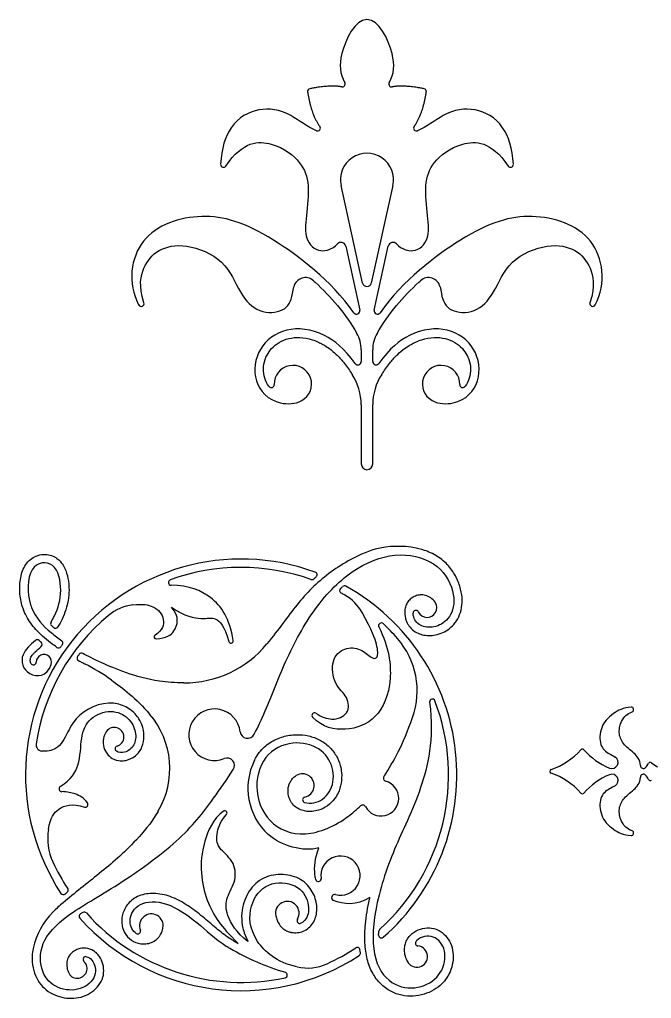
# Model space of a CAD drawing. Extents: x -103 to 101, y -110 to 99.
# Drawn here: x -60.4 to -33.25, y 56.53 to 98.58 of the extents above; entities that cross this region are included whole.
import ezdxf

# ---------------------------------------------------------------- set-up
doc = ezdxf.new("R2010")
doc.units = 0
doc.header["$MEASUREMENT"] = 0
doc.layers.add('LAYER_03', color=5, linetype='CONTINUOUS')

msp = doc.modelspace()

# ---------------------------------------------------------------- linework, layer by layer
at = {"layer": 'LAYER_03'}
for p, q in [((-45.658, 87.258), (-46.587, 91.448)), ((-44.358, 91.448), (-45.286, 87.258)), ((-46.387, 88.843), (-45.779, 86.099)), ((-45.165, 86.099), (-44.557, 88.843)), ((-55.286, 86.329), (-55.283, 86.322)), ((-35.662, 86.322), (-35.658, 86.329)), ((-45.718, 84.392), (-45.718, 83.889)), ((-45.226, 83.889), (-45.226, 84.392)), ((-45.718, 82.036), (-45.718, 79.49)), ((-45.226, 79.49), (-45.226, 82.036))]:
    msp.add_line(p, q, dxfattribs=at)
for centre, radius, start, end in [((-47.902, 95.49), 0.123, 100.6197, 188.9786), ((-46.534, 95.809), 0.123, 259.2085, 27.3929), ((-44.41, 95.809), 0.123, 152.6071, 280.7915), ((-43.042, 95.49), 0.123, 351.0214, 79.3803), ((-47.599, 93.916), 0.123, 247.7225, 36.6063), ((-43.345, 93.916), 0.123, 143.3937, 292.2775), ((-45.472, 91.695), 1.142, 347.5015, 192.4985), ((-51.64, 92.355), 0.123, 177.4832, 326.3768), ((-39.304, 92.355), 0.123, 213.6232, 2.5168), ((-46.592, 88.797), 0.21, 12.5059, 136.6117), ((-44.352, 88.797), 0.21, 43.3883, 167.4941), ((-48.117, 86.983), 0.512, 47.9053, 167.145), ((-42.828, 86.983), 0.512, 12.855, 132.0947), ((-45.472, 87.3), 0.19, 192.4985, 347.5015), ((-55.174, 86.379), 0.123, 207.646, 17.5961), ((-35.771, 86.379), 0.123, 162.4039, 332.354), ((-45.919, 86.068), 0.143, 215.5089, 12.4986), ((-45.025, 86.068), 0.143, 167.5014, 324.4911), ((-47.143, 84.392), 1.425, 360, 29.7152), ((-43.802, 84.392), 1.425, 150.2848, 180), ((-48.655, 82.922), 0.803, 298.1929, 181.6566), ((-45.862, 83.889), 0.143, 215.7064, 0), ((-45.083, 83.889), 0.143, 180, 324.2936), ((-42.289, 82.922), 0.803, 358.3434, 241.8071), ((-48.098, 82.036), 2.379, 0, 33.1756), ((-42.847, 82.036), 2.379, 146.8244, 180), ((-49.581, 82.895), 0.123, 219.6412, 1.6566), ((-41.363, 82.895), 0.123, 178.3434, 320.3588), ((-45.472, 79.49), 0.246, 180, 360), ((-44.131, 72.044), 3.907, 78.5569, 104.6353), ((-50.879, 66.133), 9.27, 69.9234, 213.3176), ((-50.879, 66.133), 8.914, 70.332, 110.0185), ((-53.89, 74.397), 0.119, 110.0185, 268.9093), ((-47.838, 74.639), 0.119, 250.332, 311.9889), ((-47.737, 74.729), 0.119, 310.9431, 69.9234), ((-46.529, 74.05), 0.119, 133.4135, 241.2137), ((-46.437, 74.135), 0.119, 60.9672, 132.2594), ((-50.879, 66.133), 9.27, 311.1856, 60.9672), ((-50.879, 66.133), 8.914, 59.9932, 61.2137), ((-47.418, 72.125), 1.995, 29.3472, 59.9932), ((-55.293, 71.431), 2.018, 97.0271, 129.8027), ((-43.375, 73.082), 0.119, 25.6965, 183.0221), ((-42.891, 73.315), 0.418, 205.6965, 32.4915), ((-50.879, 66.133), 8.914, 129.8027, 171.3953), ((-58.95, 72.631), 0.119, 148.8268, 227.7621), ((-58.86, 72.552), 0.119, 229.3558, 328.4403), ((-44.855, 72.543), 0.119, 46.7795, 205.938), ((-50.879, 66.133), 8.914, 41.0859, 46.7795), ((-59.641, 71.817), 0.119, 48.1081, 131.6528), ((-54.539, 72.064), 0.0826, 121.9174, 273.3098), ((-51.316, 71.888), 0.099, 195.6478, 9.3348), ((-46.742, 69.74), 3.426, 340.5489, 41.0859), ((-59.551, 71.738), 0.119, 311.6571, 49.3532), ((-58.729, 71.704), 0.119, 235.2938, 324.6384), ((-50.879, 66.133), 9.507, 143.9337, 144.6384), ((-58.66, 71.8), 0.119, 323.9337, 55.3078), ((-53.34, 74.716), 4.632, 270.001, 320.3131), ((-59.358, 70.972), 0.331, 342.8068, 179.7047), ((-57.814, 71.147), 0.119, 144.1345, 241.5802), ((-50.879, 66.133), 8.677, 143.3364, 144.1345), ((-57.744, 71.244), 0.119, 61.6935, 143.3364), ((-59.808, 70.975), 0.119, 205.0868, 359.7047), ((-61.523, 63.153), 8.685, 54.2824, 63.2192), ((-42.662, 69.273), 0.119, 20.9124, 187.0138), ((-56.471, 67.22), 1.995, 92.9874, 145.2824), ((-52.023, 67.857), 1.108, 6.7098, 292.0381), ((-50.879, 66.133), 8.914, 311.8905, 20.9124), ((-34.115, 68.936), 0.106, 290.9946, 93.6005), ((-57.536, 66.403), 3.59, 329.1237, 40.7792), ((-47.728, 68.686), 0.109, 58.3882, 223.1016), ((-56.332, 67.761), 0.411, 286.4165, 146.8918), ((-50.604, 68.024), 0.321, 186.7098, 332.5791), ((-59.423, 67.426), 0.273, 171.4029, 264.0542), ((-56.182, 67.253), 0.119, 106.4165, 238.8064), ((-38.504, 69.166), 2.96, 288.6141, 318.7767), ((-36.216, 67.161), 0.0818, 41.2233, 138.7767), ((-33.929, 69.166), 2.96, 221.2233, 247.7802), ((-34.947, 66.673), 0.267, 247.7802, 58.1756), ((-51.487, 66.533), 0.321, 326.793, 112.0381), ((-47.899, 65.559), 2.691, 153.4684, 227.465), ((-33.59, 66.534), 0.128, 180.9503, 317.2854), ((-34.102, 67.006), 0.824, 317.2854, 332.7668), ((-33.297, 66.592), 0.0818, 51.7485, 152.7668), ((-32.017, 68.215), 1.985, 231.7485, 240.8082), ((-48.245, 65.674), 0.506, 281.7188, 121.7267), ((-44.633, 65.989), 0.134, 146.5868, 254.8119), ((-37.533, 66.283), 0.0818, 108.6141, 251.3859), ((-38.504, 63.401), 2.96, 41.2233, 71.3859), ((-33.929, 63.401), 2.96, 112.2198, 138.7767), ((-34.947, 65.894), 0.267, 301.8244, 112.2198), ((-33.59, 66.033), 0.128, 42.7146, 179.0497), ((-34.102, 65.561), 0.824, 27.2332, 42.7146), ((-58.59, 65.53), 0.119, 123.838, 268.7131), ((-44.868, 65.125), 0.76, 208.0177, 74.8119), ((-33.297, 65.975), 0.0818, 207.2332, 308.2515), ((-48.118, 65.062), 0.119, 101.7188, 252.2611), ((-36.216, 65.405), 0.0818, 221.2233, 318.7767), ((-57.584, 64.863), 0.119, 252.231, 35.1929), ((-45.658, 64.705), 0.134, 28.0177, 134.54), ((-51.581, 64.493), 0.0965, 316.4864, 125.6802), ((-56.774, 63.411), 2.42, 170.9103, 204.7868), ((-34.115, 63.631), 0.106, 266.3995, 69.0054), ((-50.879, 66.133), 8.914, 204.7869, 213.2367), ((-46.61, 61.805), 0.844, 255.4592, 188.1306), ((-47.561, 61.669), 0.117, 192.6983, 8.1306), ((-58.526, 61.106), 0.119, 213.3176, 309.5619), ((-58.434, 61.182), 0.119, 309.3485, 33.2367), ((-46.856, 60.858), 0.134, 75.4592, 246.7709), ((-48.897, 60.191), 0.507, 329.2471, 192.3876), ((-56.759, 58.03), 3.128, 134.8424, 168.0596), ((-57.723, 60.059), 0.119, 122.8777, 221.5894), ((-57.622, 60.123), 0.119, 41.7079, 122.4126), ((-50.879, 66.133), 8.914, 221.7079, 282.2343), ((-54.739, 59.653), 0.506, 348.3911, 201.8985), ((-50.879, 66.133), 9.27, 221.5894, 303.1668), ((-48.36, 59.871), 0.119, 149.0982, 295.8923), ((-55.319, 59.42), 0.119, 236.0314, 21.8985), ((-44.847, 59.409), 0.119, 131.8905, 177.3103), ((-45.774, 68.307), 10.773, 239.8227, 240.9255), ((-44.852, 59.246), 0.119, 179.1361, 311.1856), ((-43.275, 58.902), 0.119, 138.9111, 264.7178), ((-45.774, 68.307), 11.128, 239.8227, 253.2545), ((-50.879, 66.133), 8.914, 294.4907, 303.5269), ((-45.89, 58.603), 0.119, 6.7118, 123.5269), ((-45.872, 58.473), 0.119, 303.1668, 8.5646), ((-43.328, 58.327), 0.459, 205.7946, 84.7178), ((-57.921, 57.813), 0.418, 202.3519, 47.2052), ((-57.557, 58.207), 0.119, 74.9839, 227.2052), ((-49.015, 57.537), 0.119, 282.2343, 73.2545), ((-48.037, 59.896), 2.06, 257.605, 294.4909)]:
    msp.add_arc(centre, radius, start, end, dxfattribs=at)
for points, knots in [([(-45.472, 98.579), (-45.989, 98.579), (-46.725, 97.032), (-46.637, 96.275), (-46.425, 95.866)], [735.908448, 735.908448, 735.908448, 735.908448, 736.684453, 737.320608, 737.320608, 737.320608, 737.320608]), ([(-44.519, 95.866), (-44.307, 96.275), (-44.219, 97.032), (-44.955, 98.579), (-45.472, 98.579)], [734.496288, 734.496288, 734.496288, 734.496288, 735.132443, 735.908448, 735.908448, 735.908448, 735.908448]), ([(-47.646, 93.802), (-48.027, 93.958), (-48.894, 94.676), (-50.126, 94.84), (-51.353, 94.196), (-51.733, 93.041), (-51.763, 92.361)], [738.796758, 738.796758, 738.796758, 738.796758, 739.319519, 740.036247, 740.752975, 741.346002, 741.346002, 741.346002, 741.346002]), ([(-39.181, 92.361), (-39.211, 93.041), (-39.592, 94.196), (-40.819, 94.84), (-42.05, 94.676), (-42.917, 93.958), (-43.299, 93.802)], [730.470894, 730.470894, 730.470894, 730.470894, 731.063921, 731.780649, 732.497376, 733.020138, 733.020138, 733.020138, 733.020138]), ([(-51.538, 92.287), (-50.811, 93.38), (-49.355, 93.363), (-48.241, 92.424), (-47.927, 91.538), (-48.09, 90.083), (-48.172, 89.136), (-47.592, 88.526), (-46.967, 88.706), (-46.745, 88.941)], [741.475936, 741.475936, 741.475936, 741.475936, 742.023171, 742.626676, 743.230182, 743.833688, 744.437194, 745.0407, 745.482351, 745.482351, 745.482351, 745.482351]), ([(-44.2, 88.941), (-43.978, 88.706), (-43.353, 88.526), (-42.772, 89.136), (-42.854, 90.083), (-43.017, 91.538), (-42.703, 92.424), (-41.59, 93.363), (-40.133, 93.38), (-39.407, 92.287)], [726.334545, 726.334545, 726.334545, 726.334545, 726.776196, 727.379702, 727.983208, 728.586714, 729.190219, 729.793725, 730.34096, 730.34096, 730.34096, 730.34096]), ([(-46.036, 85.985), (-47.034, 87.384), (-49.976, 89.639), (-52.518, 90.416), (-55.506, 89.45), (-55.77, 87.252), (-55.286, 86.329)], [746.968187, 746.968187, 746.968187, 746.968187, 748.320746, 749.880198, 751.439649, 752.9991, 752.9991, 752.9991, 752.9991]), ([(-35.658, 86.329), (-35.175, 87.252), (-35.438, 89.45), (-38.427, 90.416), (-40.968, 89.639), (-43.91, 87.384), (-44.908, 85.985)], [786.723995, 786.723995, 786.723995, 786.723995, 788.283446, 789.842897, 791.402348, 792.754907, 792.754907, 792.754907, 792.754907]), ([(-55.056, 86.417), (-55.292, 87.16), (-55.108, 87.986), (-54.508, 88.731), (-53.309, 89.013), (-51.522, 88.285), (-50.951, 86.763), (-50.138, 85.936), (-48.98, 86), (-48.701, 86.536), (-48.638, 87.001), (-48.616, 87.097)], [753.15131, 753.15131, 753.15131, 753.15131, 753.69489, 754.253533, 754.812176, 755.370819, 755.929462, 756.488106, 757.046749, 757.605392, 757.759172, 757.759172, 757.759172, 757.759172]), ([(-42.329, 87.097), (-42.307, 87.001), (-42.244, 86.536), (-41.964, 86), (-40.807, 85.936), (-39.994, 86.763), (-39.423, 88.285), (-37.635, 89.013), (-36.437, 88.731), (-35.836, 87.986), (-35.652, 87.16), (-35.888, 86.417)], [781.963923, 781.963923, 781.963923, 781.963923, 782.117703, 782.676346, 783.234989, 783.793632, 784.352275, 784.910919, 785.469562, 786.028205, 786.571785, 786.571785, 786.571785, 786.571785]), ([(-47.773, 87.363), (-47.75, 87.342), (-47.384, 87.009), (-46.7, 86.301), (-46.148, 85.522), (-45.906, 85.098)], [758.191985, 758.191985, 758.191985, 758.191985, 758.230628, 758.794795, 759.389677, 759.389677, 759.389677, 759.389677]), ([(-45.039, 85.098), (-44.797, 85.522), (-44.244, 86.301), (-43.56, 87.009), (-43.194, 87.342), (-43.171, 87.363)], [780.333418, 780.333418, 780.333418, 780.333418, 780.928299, 781.492467, 781.53111, 781.53111, 781.53111, 781.53111]), ([(-45.978, 83.805), (-46.447, 84.457), (-47.444, 85.248), (-49.002, 85.414), (-50.22, 84.515), (-50.431, 83.004), (-49.554, 82.041), (-48.574, 82.055), (-48.276, 82.214)], [760.041267, 760.041267, 760.041267, 760.041267, 760.624781, 761.410855, 762.19693, 762.983004, 763.769079, 764.169105, 764.169105, 764.169105, 764.169105]), ([(-42.669, 82.214), (-42.371, 82.055), (-41.39, 82.041), (-40.514, 83.004), (-40.724, 84.515), (-41.942, 85.414), (-43.5, 85.248), (-44.497, 84.457), (-44.966, 83.805)], [775.55399, 775.55399, 775.55399, 775.55399, 775.954016, 776.74009, 777.526165, 778.312239, 779.098314, 779.681828, 779.681828, 779.681828, 779.681828]), ([(-49.676, 82.817), (-49.68, 82.821), (-49.766, 82.927), (-49.892, 83.171), (-49.944, 83.575), (-49.881, 83.914), (-49.755, 84.21), (-49.566, 84.477), (-49.248, 84.731), (-48.827, 84.9), (-48.337, 84.944), (-47.904, 84.862), (-47.579, 84.737), (-47.328, 84.611), (-47.067, 84.443), (-46.769, 84.185), (-46.455, 83.837), (-46.239, 83.539), (-46.121, 83.361), (-46.106, 83.338)], [765.679393, 765.679393, 765.679393, 765.679393, 765.686833, 765.845664, 766.008709, 766.176577, 766.26049, 766.399799, 766.571751, 766.751998, 766.946653, 767.16454, 767.285028, 767.370301, 767.506778, 767.662658, 767.849488, 768.077383, 768.110261, 768.110261, 768.110261, 768.110261]), ([(-44.838, 83.338), (-44.823, 83.361), (-44.705, 83.539), (-44.49, 83.837), (-44.176, 84.185), (-43.878, 84.443), (-43.616, 84.611), (-43.365, 84.737), (-43.041, 84.862), (-42.607, 84.944), (-42.118, 84.9), (-41.697, 84.731), (-41.378, 84.477), (-41.189, 84.21), (-41.063, 83.914), (-41.001, 83.575), (-41.052, 83.171), (-41.179, 82.927), (-41.265, 82.821), (-41.269, 82.817)], [771.612834, 771.612834, 771.612834, 771.612834, 771.645712, 771.873607, 772.060437, 772.216317, 772.352793, 772.438067, 772.558554, 772.776442, 772.971097, 773.151344, 773.323296, 773.462605, 773.546518, 773.714386, 773.877431, 774.036262, 774.043702, 774.043702, 774.043702, 774.043702]), ([(-45.118, 75.824), (-45.504, 75.723), (-46.529, 75.243), (-47.912, 74.201), (-48.841, 72.979), (-49.507, 72.082), (-49.776, 71.758)], [392.500134, 392.500134, 392.500134, 392.500134, 393.11253, 394.069334, 395.026137, 395.461641, 395.461641, 395.461641, 395.461641]), ([(-42.539, 73.539), (-42.541, 73.543), (-42.592, 73.621), (-42.716, 73.75), (-42.946, 73.854), (-43.177, 73.872), (-43.392, 73.826), (-43.579, 73.724), (-43.721, 73.574), (-43.815, 73.388), (-43.863, 73.149), (-43.841, 72.919), (-43.777, 72.723), (-43.689, 72.546), (-43.53, 72.359), (-43.291, 72.21), (-43.024, 72.128), (-42.742, 72.107), (-42.49, 72.146), (-42.237, 72.226), (-41.985, 72.358), (-41.768, 72.552), (-41.58, 72.804), (-41.437, 73.118), (-41.365, 73.541), (-41.405, 74.015), (-41.564, 74.514), (-41.805, 74.926), (-42.071, 75.23), (-42.395, 75.507), (-42.829, 75.736), (-43.196, 75.841), (-43.356, 75.873)], [387.941272, 387.941272, 387.941272, 387.941272, 387.946503, 388.059169, 388.1642, 388.259539, 388.349072, 388.438679, 388.52637, 388.607034, 388.699533, 388.832464, 388.895931, 388.95864, 389.081821, 389.202991, 389.310894, 389.432785, 389.558417, 389.631258, 389.768061, 389.915129, 389.997266, 390.164153, 390.3473, 390.536018, 390.761058, 391.006137, 391.135752, 391.269857, 391.543971, 391.750548, 391.750548, 391.750548, 391.750548]), ([(-60.224, 73.199), (-60.235, 73.226), (-60.253, 73.276), (-60.304, 73.43), (-60.384, 73.762), (-60.411, 74.187), (-60.364, 74.601), (-60.284, 74.902), (-60.149, 75.175), (-59.949, 75.395), (-59.683, 75.556), (-59.296, 75.639), (-58.891, 75.531), (-58.613, 75.274), (-58.468, 75.036), (-58.348, 74.73), (-58.29, 74.411), (-58.276, 74.102), (-58.284, 73.874), (-58.334, 73.436), (-58.493, 72.963), (-58.693, 72.596), (-58.759, 72.49)], [79.381229, 79.381229, 79.381229, 79.381229, 79.4187, 79.447598, 79.586385, 79.849912, 79.983096, 80.112606, 80.241272, 80.366017, 80.485052, 80.630093, 80.856979, 80.993037, 81.10156, 81.207508, 81.406803, 81.509916, 81.598245, 81.695718, 82.065697, 82.223626, 82.223626, 82.223626, 82.223626]), ([(-59.052, 72.693), (-58.999, 72.781), (-58.772, 73.198), (-58.532, 74.018), (-58.832, 75.375), (-60.055, 75.24), (-60.099, 73.898), (-59.906, 73.362), (-59.893, 73.328)], [74.499593, 74.499593, 74.499593, 74.499593, 74.680949, 75.339361, 75.997773, 76.656185, 77.314597, 77.359717, 77.359717, 77.359717, 77.359717]), ([(-50.32, 67.876), (-50.155, 68.194), (-49.705, 69.148), (-48.96, 71.176), (-47.662, 73.508), (-45.909, 75.182), (-44.02, 75.765), (-42.283, 75.242), (-41.605, 73.811), (-41.868, 72.836), (-42.511, 72.443), (-43.159, 72.474), (-43.444, 72.77), (-43.49, 73.021), (-43.493, 73.076)], [419.333959, 419.333959, 419.333959, 419.333959, 419.677881, 420.336263, 420.994645, 421.653027, 422.311409, 422.969791, 423.628173, 424.286555, 424.944937, 425.603319, 426.2617, 426.445442, 426.445442, 426.445442, 426.445442]), ([(-51.219, 71.904), (-51.375, 72.854), (-51.987, 73.801), (-53.103, 74.264), (-53.892, 74.279)], [334.067536, 334.067536, 334.067536, 334.067536, 335.060289, 335.873902, 335.873902, 335.873902, 335.873902]), ([(-58.796, 71.607), (-58.889, 71.671), (-59.101, 71.825), (-59.473, 72.131), (-59.9, 72.571), (-60.136, 72.973), (-60.224, 73.199)], [78.4661681, 78.4661681, 78.4661681, 78.4661681, 78.6090074, 78.7970769, 79.0752234, 79.3812288, 79.3812288, 79.3812288, 79.3812288]), ([(-59.893, 73.328), (-59.713, 72.869), (-59.227, 72.365), (-58.743, 72.002), (-58.592, 71.898)], [77.3597166, 77.3597166, 77.3597166, 77.3597166, 77.9730093, 78.2603991, 78.2603991, 78.2603991, 78.2603991]), ([(-55.54, 73.434), (-55.094, 73.489), (-54.546, 73.378), (-54.116, 72.861), (-54.255, 72.338), (-54.583, 72.134)], [363.620211, 363.620211, 363.620211, 363.620211, 363.963545, 364.436264, 364.874762, 364.874762, 364.874762, 364.874762]), ([(-54.535, 71.982), (-54.074, 72.008), (-53.704, 72.248), (-53.507, 72.909), (-53.868, 73.332)], [364.9667738, 364.9667738, 364.9667738, 364.9667738, 365.4054761, 365.9137886, 365.9137886, 365.9137886, 365.9137886]), ([(-53.868, 73.332), (-53.296, 72.934), (-52.499, 72.784), (-51.998, 72.968), (-51.601, 72.535), (-51.412, 71.862)], [365.913789, 365.913789, 365.913789, 365.913789, 366.400729, 366.88767, 367.34775, 367.34775, 367.34775, 367.34775]), ([(-47.671, 68.779), (-47.409, 68.617), (-46.938, 68.44), (-46.223, 68.722), (-46.255, 69.511), (-46.894, 69.952), (-47.037, 71.115), (-46.441, 71.636), (-45.725, 71.572), (-45.259, 71.113), (-44.994, 71.123), (-44.994, 71.607), (-45.239, 72.32), (-45.679, 73.103)], [641.021979, 641.021979, 641.021979, 641.021979, 641.322865, 641.676109, 642.029353, 642.382597, 642.735842, 643.089086, 643.44233, 643.795574, 644.148819, 644.502063, 644.802966, 644.802966, 644.802966, 644.802966]), ([(-44.962, 72.491), (-44.521, 71.585), (-44.329, 69.999), (-45.015, 68.46), (-46.333, 67.967), (-47.384, 68.159), (-47.807, 68.612)], [637.62097, 637.62097, 637.62097, 637.62097, 638.339384, 639.203955, 640.068525, 640.890255, 640.890255, 640.890255, 640.890255]), ([(-59.72, 71.906), (-59.942, 71.708), (-60.439, 71.297), (-60.192, 70.327), (-59.207, 70.341), (-59.042, 70.875)], [28.928103, 28.928103, 28.928103, 28.928103, 29.453629, 30.112041, 30.703454, 30.703454, 30.703454, 30.703454]), ([(-59.916, 70.924), (-59.926, 70.946), (-59.948, 71.017), (-59.943, 71.126), (-59.891, 71.233), (-59.82, 71.326), (-59.681, 71.468), (-59.558, 71.573), (-59.472, 71.649)], [31.3182828, 31.3182828, 31.3182828, 31.3182828, 31.3488044, 31.4112725, 31.4516436, 31.4985128, 31.558553, 31.7031318, 31.7031318, 31.7031318, 31.7031318]), ([(-53.34, 70.084), (-53.715, 70.084), (-55.171, 70.199), (-56.853, 70.927), (-57.478, 71.235), (-57.688, 71.348)], [397.176133, 397.176133, 397.176133, 397.176133, 397.382537, 398.040949, 398.459489, 398.459489, 398.459489, 398.459489]), ([(-57.871, 71.043), (-57.818, 71.015), (-57.731, 70.969), (-57.644, 70.924), (-57.609, 70.907)], [398.668118, 398.668118, 398.668118, 398.668118, 398.7438223, 398.7924462, 398.7924462, 398.7924462, 398.7924462]), ([(-56.676, 67.985), (-56.701, 67.947), (-56.756, 67.845), (-56.808, 67.672), (-56.817, 67.423), (-56.745, 67.183), (-56.581, 66.951), (-56.405, 66.822), (-56.222, 66.757), (-56.046, 66.728), (-55.762, 66.75), (-55.395, 66.929), (-55.107, 67.323), (-55.027, 67.813), (-55.129, 68.317), (-55.377, 68.717), (-55.769, 69.047), (-56.172, 69.203), (-56.481, 69.216), (-56.575, 69.212)], [356.114595, 356.114595, 356.114595, 356.114595, 356.173398, 356.260124, 356.340908, 356.48645, 356.570289, 356.697481, 356.757391, 356.814306, 356.921931, 357.113913, 357.317249, 357.519677, 357.72931, 357.958247, 358.104015, 358.373115, 358.492069, 358.492069, 358.492069, 358.492069]), ([(-42.78, 69.258), (-42.58, 67.63), (-43.186, 65.159), (-44.335, 63.029), (-45.248, 60.224), (-45.248, 58.042), (-44.315, 56.967), (-43.088, 56.934), (-42.205, 57.569), (-42.022, 58.63), (-42.583, 59.304), (-43.159, 59.198), (-43.353, 58.993), (-43.364, 58.98)], [602.130641, 602.130641, 602.130641, 602.130641, 602.782685, 603.551292, 604.3199, 605.088507, 605.857115, 606.625722, 607.39433, 608.162937, 608.931545, 609.700152, 609.749751, 609.749751, 609.749751, 609.749751]), ([(-34.122, 69.041), (-34.452, 69.021), (-34.999, 68.741), (-35.457, 68.204), (-35.496, 67.36), (-35.134, 67.073), (-34.881, 66.946), (-34.806, 66.9)], [1144.564371, 1144.564371, 1144.564371, 1144.564371, 1144.92147, 1145.391613, 1145.861756, 1146.331899, 1146.568994, 1146.568994, 1146.568994, 1146.568994]), ([(-58.656, 65.629), (-58.181, 65.947), (-57.766, 66.601), (-57.801, 67.765), (-57.431, 68.622), (-56.451, 68.98), (-55.673, 68.603), (-55.369, 67.971), (-55.438, 67.375), (-55.827, 67.068), (-56.136, 67.087), (-56.243, 67.152)], [352.07191, 352.07191, 352.07191, 352.07191, 352.379674, 352.762489, 353.145303, 353.528117, 353.910932, 354.293746, 354.676561, 355.059375, 355.332727, 355.332727, 355.332727, 355.332727]), ([(-44.746, 66.063), (-44.738, 66.074), (-44.339, 66.681), (-43.93, 67.413), (-43.511, 68.599)], [634.9870973, 634.9870973, 634.9870973, 634.9870973, 634.9979934, 635.5676778, 635.5676778, 635.5676778, 635.5676778]), ([(-33.718, 66.532), (-33.722, 66.799), (-34.045, 67.125), (-34.501, 67.459), (-34.678, 67.942), (-34.566, 68.449), (-34.306, 68.749), (-34.077, 68.837)], [1142.410535, 1142.410535, 1142.410535, 1142.410535, 1142.752906, 1143.188605, 1143.624303, 1144.060001, 1144.380598, 1144.380598, 1144.380598, 1144.380598]), ([(-58.11, 68.356), (-58.19, 68.24), (-58.423, 67.787), (-58.7, 67.236), (-59.234, 67.132), (-59.451, 67.154)], [359.2595053, 359.2595053, 359.2595053, 359.2595053, 359.4337367, 359.8413019, 360.1106152, 360.1106152, 360.1106152, 360.1106152]), ([(-50.307, 66.761), (-50.248, 66.878), (-50.123, 67.082), (-49.89, 67.338), (-49.559, 67.592), (-49.098, 67.794), (-48.527, 67.881), (-47.984, 67.83), (-47.494, 67.652), (-47.087, 67.36), (-46.785, 66.977), (-46.621, 66.587), (-46.548, 66.18), (-46.566, 65.775), (-46.683, 65.392), (-46.883, 65.057), (-47.159, 64.786), (-47.503, 64.615), (-47.883, 64.542), (-48.209, 64.574), (-48.495, 64.708), (-48.652, 64.847), (-48.751, 64.991), (-48.827, 65.153), (-48.876, 65.379), (-48.858, 65.617), (-48.788, 65.807), (-48.7, 65.945), (-48.602, 66.043), (-48.534, 66.091), (-48.511, 66.105)], [621.545558, 621.545558, 621.545558, 621.545558, 621.710622, 621.847752, 621.981059, 622.236399, 622.477856, 622.705091, 622.921422, 623.13075, 623.333232, 623.531408, 623.661975, 623.853248, 624.040242, 624.163569, 624.344381, 624.523019, 624.643366, 624.830489, 624.930779, 625.037726, 625.093522, 625.150137, 625.263574, 625.383747, 625.448479, 625.517351, 625.589447, 625.622838, 625.622838, 625.622838, 625.622838]), ([(-48.154, 64.949), (-48.031, 64.91), (-47.605, 64.9), (-47.001, 65.324), (-46.818, 66.33), (-47.346, 67.26), (-48.463, 67.64), (-49.839, 67.195), (-50.398, 65.641), (-49.807, 64.003), (-48.185, 63.346), (-46.629, 64.025), (-45.916, 64.64), (-45.752, 64.801)], [626.499388, 626.499388, 626.499388, 626.499388, 626.852193, 627.566695, 628.281197, 628.995699, 629.710201, 630.424703, 631.139205, 631.853708, 632.56821, 633.282712, 633.505914, 633.505914, 633.505914, 633.505914]), ([(-57.526, 58.322), (-57.441, 58.299), (-57.193, 58.145), (-57.028, 57.474), (-57.737, 56.835), (-58.801, 56.895), (-59.52, 57.592), (-59.569, 58.907), (-58.517, 60.075), (-56.249, 61.315), (-53.432, 63.323), (-52.223, 64.89), (-51.487, 65.947), (-51.219, 66.357)], [409.652245, 409.652245, 409.652245, 409.652245, 409.967639, 410.626021, 411.284403, 411.942784, 412.601166, 413.259548, 413.91793, 414.576312, 415.234694, 415.893076, 416.320926, 416.320926, 416.320926, 416.320926]), ([(-34.077, 63.73), (-34.306, 63.818), (-34.566, 64.118), (-34.678, 64.625), (-34.501, 65.108), (-34.045, 65.442), (-33.722, 65.768), (-33.718, 66.035)], [1153.606455, 1153.606455, 1153.606455, 1153.606455, 1153.927053, 1154.362751, 1154.798449, 1155.234147, 1155.576518, 1155.576518, 1155.576518, 1155.576518]), ([(-34.806, 65.667), (-34.881, 65.621), (-35.134, 65.494), (-35.496, 65.207), (-35.457, 64.363), (-34.999, 63.826), (-34.452, 63.546), (-34.122, 63.526)], [1151.41806, 1151.41806, 1151.41806, 1151.41806, 1151.655154, 1152.125297, 1152.59544, 1153.065583, 1153.422683, 1153.422683, 1153.422683, 1153.422683]), ([(-57.487, 64.931), (-57.63, 65.133), (-57.949, 65.326), (-58.354, 65.406), (-58.592, 65.412)], [351.3493496, 351.3493496, 351.3493496, 351.3493496, 351.6818014, 351.9454831, 351.9454831, 351.9454831, 351.9454831]), ([(-59.164, 63.793), (-59.085, 64.29), (-58.73, 64.783), (-58.134, 64.914), (-57.62, 64.75)], [350.099876, 350.099876, 350.099876, 350.099876, 350.589037, 351.224592, 351.224592, 351.224592, 351.224592]), ([(-54.454, 64.561), (-54.777, 64.021), (-55.684, 62.964), (-56.956, 61.899), (-58.236, 60.9), (-58.831, 60.381), (-58.964, 60.248)], [401.810518, 401.810518, 401.810518, 401.810518, 402.341608, 403.363428, 404.385247, 404.724296, 404.724296, 404.724296, 404.724296]), ([(-51.637, 64.572), (-52.092, 64.245), (-52.554, 63.169), (-52.654, 61.905), (-52.371, 60.69), (-51.895, 59.84), (-51.422, 59.299), (-51.009, 58.892)], [372.021025, 372.021025, 372.021025, 372.021025, 372.52763, 373.095691, 373.663751, 374.231811, 374.743514, 374.743514, 374.743514, 374.743514]), ([(-50.588, 58.982), (-51.088, 59.358), (-51.572, 60.174), (-51.541, 60.87), (-51.058, 61.591), (-51.174, 62.47), (-51.919, 62.984), (-51.965, 63.601), (-51.749, 64.176), (-51.511, 64.427)], [369.181232, 369.181232, 369.181232, 369.181232, 369.577554, 369.973876, 370.370198, 370.766519, 371.162841, 371.559163, 371.900845, 371.900845, 371.900845, 371.900845]), ([(-47.675, 61.644), (-47.689, 61.706), (-47.754, 62.097), (-47.711, 62.551), (-47.545, 62.992)], [618.431417, 618.431417, 618.431417, 618.431417, 618.5325446, 619.0441338, 619.0441338, 619.0441338, 619.0441338]), ([(-49.392, 60.083), (-49.385, 60.05), (-49.361, 59.956), (-49.283, 59.751), (-49.132, 59.555), (-48.936, 59.433), (-48.791, 59.379), (-48.612, 59.349), (-48.393, 59.355), (-48.142, 59.435), (-47.916, 59.592), (-47.747, 59.816), (-47.649, 60.083), (-47.615, 60.371), (-47.646, 60.67), (-47.74, 60.974), (-47.907, 61.27), (-48.157, 61.536), (-48.489, 61.736), (-48.877, 61.845), (-49.29, 61.867), (-49.708, 61.796), (-50.095, 61.609), (-50.416, 61.318), (-50.654, 60.953), (-50.81, 60.53), (-50.879, 60.054), (-50.827, 59.531), (-50.691, 59.176), (-50.595, 58.995), (-50.588, 58.982)], [365.381424, 365.381424, 365.381424, 365.381424, 365.423083, 365.504585, 365.657601, 365.72852, 365.793789, 365.852889, 365.957226, 366.068611, 366.183049, 366.301028, 366.419132, 366.539541, 366.665037, 366.797923, 366.939778, 367.092001, 367.255566, 367.424886, 367.598177, 367.775728, 367.956628, 368.136268, 368.317577, 368.504326, 368.703915, 368.921609, 369.162741, 369.181232, 369.181232, 369.181232, 369.181232]), ([(-48.48, 57.884), (-49.364, 58.078), (-50.522, 59.112), (-50.578, 60.584), (-49.789, 61.581), (-48.434, 61.492), (-47.908, 60.628), (-48.006, 59.99), (-48.227, 59.804), (-48.308, 59.764)], [360.820622, 360.820622, 360.820622, 360.820622, 361.279016, 361.853394, 362.427771, 363.002149, 363.576527, 364.150904, 364.422053, 364.422053, 364.422053, 364.422053]), ([(-51.189, 58.995), (-51.233, 59.02), (-51.476, 59.166), (-51.904, 59.488), (-52.36, 59.898), (-52.759, 60.222), (-53.074, 60.453), (-53.403, 60.662), (-53.746, 60.839), (-54.098, 60.967), (-54.45, 61.035), (-54.79, 61.044), (-55.112, 60.995), (-55.403, 60.882), (-55.717, 60.657), (-55.925, 60.347), (-56.008, 60.023), (-56.018, 59.793), (-55.972, 59.5), (-55.791, 59.162), (-55.422, 58.9), (-55.036, 58.847), (-54.728, 58.924), (-54.54, 59.037), (-54.417, 59.164), (-54.31, 59.321), (-54.263, 59.457), (-54.243, 59.551)], [374.823038, 374.823038, 374.823038, 374.823038, 374.887284, 375.179991, 375.499915, 375.663356, 375.828885, 375.993816, 376.156695, 376.315822, 376.466297, 376.608454, 376.744309, 376.875639, 377.000386, 377.229127, 377.335647, 377.420858, 377.518836, 377.708061, 377.893238, 378.076028, 378.185892, 378.291526, 378.349309, 378.409215, 378.530047, 378.530047, 378.530047, 378.530047]), ([(-55.386, 59.321), (-55.402, 59.333), (-55.573, 59.461), (-55.771, 59.901), (-55.347, 60.687), (-54.108, 60.748), (-52.738, 59.807), (-51.981, 59.057), (-51.42, 58.717), (-51.368, 58.687)], [379.452812, 379.452812, 379.452812, 379.452812, 379.506919, 380.018666, 380.530413, 381.04216, 381.553907, 382.065655, 382.115728, 382.115728, 382.115728, 382.115728]), ([(-43.741, 58.127), (-43.744, 58.133), (-43.787, 58.225), (-43.851, 58.407), (-43.87, 58.679), (-43.816, 58.927), (-43.7, 59.144), (-43.499, 59.364), (-43.189, 59.535), (-42.789, 59.586), (-42.402, 59.484), (-42.083, 59.241), (-41.861, 58.902), (-41.755, 58.503), (-41.769, 58.081), (-41.903, 57.605), (-42.188, 57.185), (-42.596, 56.876), (-43.169, 56.628), (-43.832, 56.589), (-44.473, 56.817), (-44.911, 57.146), (-45.262, 57.623), (-45.489, 58.231), (-45.581, 58.945), (-45.552, 59.813), (-45.44, 60.46), (-45.353, 60.839), (-45.347, 60.864)], [610.665748, 610.665748, 610.665748, 610.665748, 610.673102, 610.794693, 610.90808, 611.014277, 611.112561, 611.217521, 611.387014, 611.552147, 611.718702, 611.883944, 612.05071, 612.223807, 612.400127, 612.580592, 612.84362, 613.030601, 613.22128, 613.629844, 613.844457, 614.071604, 614.31577, 614.585431, 614.8858, 615.222072, 615.681071, 615.713899, 615.713899, 615.713899, 615.713899]), ([(-59.819, 58.678), (-59.842, 58.567), (-59.877, 58.288), (-59.844, 57.852), (-59.691, 57.403), (-59.434, 57.032), (-59.093, 56.759), (-58.7, 56.59), (-58.282, 56.521), (-57.861, 56.548), (-57.465, 56.683), (-57.128, 56.92), (-56.878, 57.241), (-56.766, 57.624), (-56.801, 58.005), (-56.923, 58.287), (-57.079, 58.47), (-57.265, 58.615), (-57.548, 58.714), (-57.857, 58.678), (-58.087, 58.562), (-58.247, 58.414), (-58.358, 58.213), (-58.392, 57.97), (-58.355, 57.78), (-58.317, 57.678), (-58.308, 57.655)], [405.488673, 405.488673, 405.488673, 405.488673, 405.632008, 405.841752, 406.038951, 406.225854, 406.407044, 406.585669, 406.762422, 406.938741, 407.115253, 407.286329, 407.454907, 407.623153, 407.780591, 407.931347, 408.007166, 408.081969, 408.228901, 408.375821, 408.465999, 408.552304, 408.648611, 408.751516, 408.857775, 408.889795, 408.889795, 408.889795, 408.889795])]:
    msp.add_open_spline(points, degree=3, knots=knots, dxfattribs=at)
for points, degree in [([(-48.024, 95.471), (-47.868, 94.484), (-47.5, 93.989)], 2), ([(-46.558, 95.689), (-47.031, 95.779), (-47.925, 95.611)], 2), ([(-43.02, 95.611), (-43.913, 95.779), (-44.387, 95.689)], 2), ([(-43.444, 93.989), (-43.077, 94.484), (-42.921, 95.471)], 2), ([(-47.759, 74.551), (-47.726, 74.581), (-47.693, 74.61), (-47.659, 74.639)], 3), ([(-46.61, 74.136), (-46.58, 74.165), (-46.548, 74.194), (-46.517, 74.223)], 3), ([(-58.937, 72.462), (-58.968, 72.488), (-58.999, 72.516), (-59.03, 72.544)], 3), ([(-59.474, 71.828), (-59.504, 71.853), (-59.533, 71.879), (-59.562, 71.905)], 3), ([(-56.453, 70.205), (-55.997, 69.877), (-55.385, 69.406), (-54.817, 68.748)], 3), ([(-47.545, 62.992), (-48.202, 62.819), (-49.161, 63.065), (-49.718, 63.576)], 3), ([(-58.45, 61.015), (-58.42, 61.04), (-58.389, 61.065), (-58.359, 61.091)], 3), ([(-45.347, 60.864), (-45.922, 60.511), (-46.497, 60.557), (-46.909, 60.734)], 3), ([(-57.686, 60.223), (-57.72, 60.202), (-57.754, 60.18), (-57.788, 60.158)], 3), ([(-44.971, 59.248), (-44.97, 59.303), (-44.968, 59.359), (-44.966, 59.414)], 3), ([(-45.755, 58.49), (-45.761, 58.532), (-45.767, 58.575), (-45.772, 58.617)], 3)]:
    msp.add_open_spline(points, degree=degree, dxfattribs=at)

doc.saveas('drawing.dxf')
